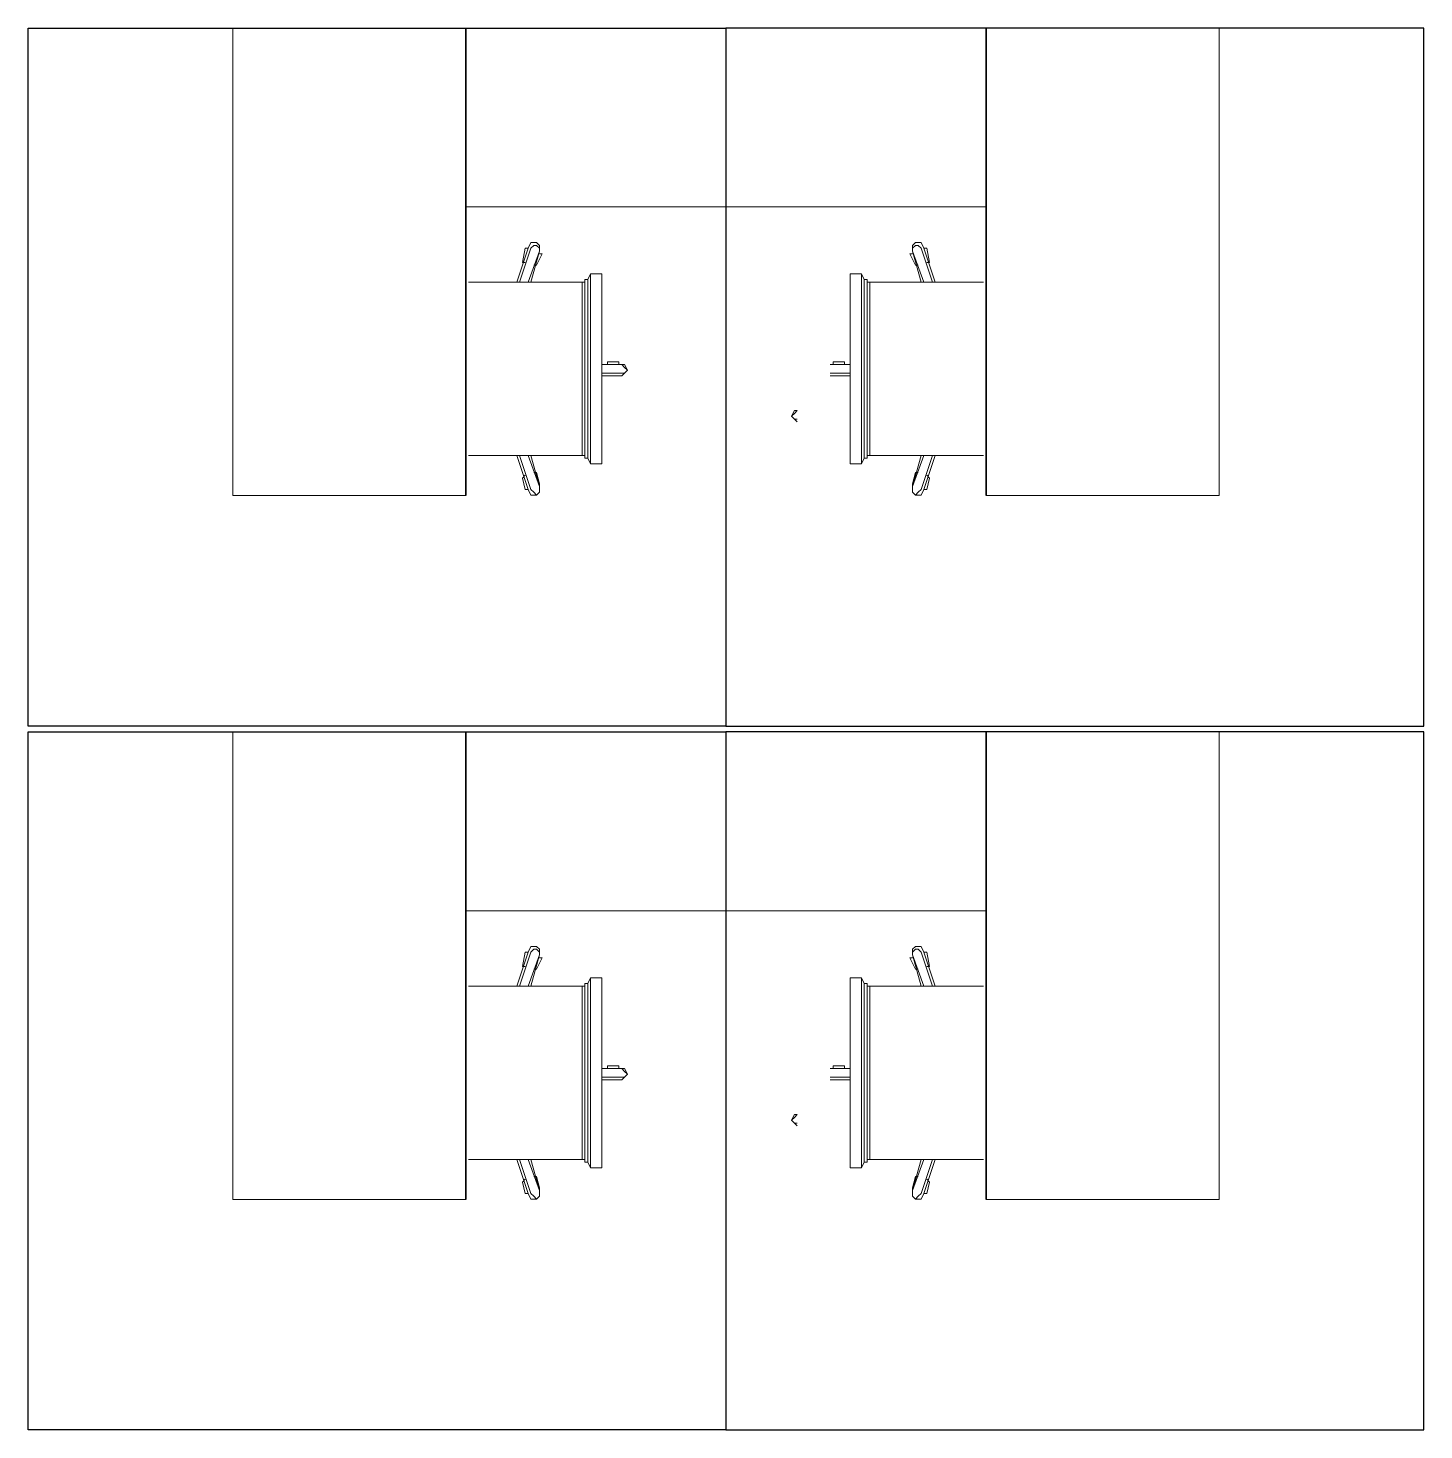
# Model space of a CAD drawing. Header units: millimetres. Extents: x 2148 to 2681, y 758 to 986.
# Drawn here: x 2603.759 to 2605.559, y 932.852 to 934.66 of the extents above; entities that cross this region are included whole.
import ezdxf

# ---------------------------------------------------------------- set-up
doc = ezdxf.new("R2010")
doc.units = ezdxf.units.MM
doc.layers.add('at_Entity', color=7, linetype='Continuous')
doc.layers.add('D', color=1, linetype='Continuous')

msp = doc.modelspace()

# ---------------------------------------------------------------- linework, layer by layer
at = {"layer": 'at_Entity', "color": 0, "lineweight": 15}
for p, q in [((2604.0234738, 934.6601287, 0), (2604.6592504, 934.6601287, 0)), ((2604.0234738, 934.0574101, 0), (2604.0234738, 934.6601287, 0)), ((2604.0234738, 934.6601287, 0), (2604.6592504, 934.6601287, 0)), ((2604.0234738, 934.0574101, 0), (2604.0234738, 934.6601287, 0)), ((2605.295027, 934.6601287, 0), (2604.6592504, 934.6601287, 0)), ((2605.295027, 934.6601287, 0), (2604.6592504, 934.6601287, 0)), ((2605.295027, 934.0574101, 0), (2605.295027, 934.6601287, 0)), ((2605.295027, 934.0574101, 0), (2605.295027, 934.6601287, 0)), ((2604.3235928, 934.4295492, 0), (2604.6592504, 934.4295492, 0)), ((2604.3235928, 934.4295492, 0), (2604.6592504, 934.4295492, 0)), ((2604.994908, 934.4295492, 0), (2604.6592504, 934.4295492, 0)), ((2604.994908, 934.4295492, 0), (2604.6592504, 934.4295492, 0)), ((2604.4041131, 934.3762588, 0), (2604.407773, 934.3835791, 0)), ((2604.4041131, 934.3762588, 0), (2604.407773, 934.3835791, 0)), ((2604.407773, 934.3835791, 0), (2604.4150926, 934.3835791, 0)), ((2604.407773, 934.3835791, 0), (2604.4150926, 934.3835791, 0)), ((2604.4150926, 934.3835791, 0), (2604.4187531, 934.3799192, 0)), ((2604.4150926, 934.3835791, 0), (2604.4187531, 934.3799192, 0)), ((2604.9034082, 934.3835791, 0), (2604.8997477, 934.3799192, 0)), ((2604.9034082, 934.3835791, 0), (2604.8997477, 934.3799192, 0)), ((2604.9107279, 934.3835791, 0), (2604.9034082, 934.3835791, 0)), ((2604.9107279, 934.3835791, 0), (2604.9034082, 934.3835791, 0)), ((2604.9143877, 934.3762588, 0), (2604.9107279, 934.3835791, 0)), ((2604.9143877, 934.3762588, 0), (2604.9107279, 934.3835791, 0)), ((2604.3894731, 934.3323394, 0), (2604.4041131, 934.3762588, 0)), ((2604.3894731, 934.3323394, 0), (2604.4041131, 934.3762588, 0)), ((2604.407773, 934.3762588, 0), (2604.393133, 934.3323394, 0)), ((2604.407773, 934.3762588, 0), (2604.393133, 934.3323394, 0)), ((2604.3967928, 934.3579589, 0), (2604.4004526, 934.3762588, 0)), ((2604.3967928, 934.3579589, 0), (2604.4004526, 934.3762588, 0)), ((2604.4004526, 934.3762588, 0), (2604.4041131, 934.3762588, 0)), ((2604.4004526, 934.3762588, 0), (2604.4041131, 934.3762588, 0)), ((2604.4041131, 934.3323394, 0), (2604.4187531, 934.3725989, 0)), ((2604.4041131, 934.3323394, 0), (2604.4187531, 934.3725989, 0)), ((2604.4114328, 934.3799192, 0), (2604.407773, 934.3762588, 0)), ((2604.4114328, 934.3799192, 0), (2604.407773, 934.3762588, 0)), ((2604.4187531, 934.3725989, 0), (2604.407773, 934.3323394, 0)), ((2604.4187531, 934.3725989, 0), (2604.407773, 934.3323394, 0)), ((2604.4150926, 934.3799192, 0), (2604.4114328, 934.3799192, 0)), ((2604.4150926, 934.3799192, 0), (2604.4114328, 934.3799192, 0)), ((2604.4187531, 934.3762588, 0), (2604.4150926, 934.3799192, 0)), ((2604.4187531, 934.3762588, 0), (2604.4150926, 934.3799192, 0)), ((2604.4224129, 934.3689391, 0), (2604.4150926, 934.3542991, 0)), ((2604.4224129, 934.3689391, 0), (2604.4150926, 934.3542991, 0)), ((2604.4187531, 934.3799192, 0), (2604.4187531, 934.3725989, 0)), ((2604.4187531, 934.3799192, 0), (2604.4187531, 934.3725989, 0)), ((2604.4187531, 934.3725989, 0), (2604.4187531, 934.3762588, 0)), ((2604.4187531, 934.3725989, 0), (2604.4187531, 934.3762588, 0)), ((2604.4187531, 934.3689391, 0), (2604.4224129, 934.3689391, 0)), ((2604.4187531, 934.3689391, 0), (2604.4224129, 934.3689391, 0)), ((2604.8997477, 934.3689391, 0), (2604.8960879, 934.3689391, 0)), ((2604.8960879, 934.3689391, 0), (2604.9034082, 934.3542991, 0)), ((2604.8997477, 934.3689391, 0), (2604.8960879, 934.3689391, 0)), ((2604.8960879, 934.3689391, 0), (2604.9034082, 934.3542991, 0)), ((2604.8997477, 934.3799192, 0), (2604.8997477, 934.3725989, 0)), ((2604.8997477, 934.3762588, 0), (2604.9034082, 934.3799192, 0)), ((2604.8997477, 934.3799192, 0), (2604.8997477, 934.3725989, 0)), ((2604.8997477, 934.3762588, 0), (2604.9034082, 934.3799192, 0)), ((2604.8997477, 934.3725989, 0), (2604.8997477, 934.3762588, 0)), ((2604.8997477, 934.3725989, 0), (2604.8997477, 934.3762588, 0)), ((2604.9143877, 934.3323394, 0), (2604.8997477, 934.3725989, 0)), ((2604.8997477, 934.3725989, 0), (2604.9107279, 934.3323394, 0)), ((2604.9143877, 934.3323394, 0), (2604.8997477, 934.3725989, 0)), ((2604.8997477, 934.3725989, 0), (2604.9107279, 934.3323394, 0)), ((2604.9034082, 934.3799192, 0), (2604.907068, 934.3799192, 0)), ((2604.9034082, 934.3799192, 0), (2604.907068, 934.3799192, 0)), ((2604.907068, 934.3799192, 0), (2604.9107279, 934.3762588, 0)), ((2604.907068, 934.3799192, 0), (2604.9107279, 934.3762588, 0)), ((2604.9107279, 934.3762588, 0), (2604.9253679, 934.3323394, 0)), ((2604.9107279, 934.3762588, 0), (2604.9253679, 934.3323394, 0)), ((2604.9290277, 934.3323394, 0), (2604.9143877, 934.3762588, 0)), ((2604.9180482, 934.3762588, 0), (2604.9143877, 934.3762588, 0)), ((2604.9290277, 934.3323394, 0), (2604.9143877, 934.3762588, 0)), ((2604.9180482, 934.3762588, 0), (2604.9143877, 934.3762588, 0)), ((2604.921708, 934.3579589, 0), (2604.9180482, 934.3762588, 0)), ((2604.921708, 934.3579589, 0), (2604.9180482, 934.3762588, 0)), ((2604.4004526, 934.3579589, 0), (2604.3967928, 934.3579589, 0)), ((2604.4004526, 934.3579589, 0), (2604.3967928, 934.3579589, 0)), ((2604.4150926, 934.3542991, 0), (2604.4114328, 934.3542991, 0)), ((2604.4150926, 934.3542991, 0), (2604.4114328, 934.3542991, 0)), ((2604.9034082, 934.3542991, 0), (2604.907068, 934.3542991, 0)), ((2604.9034082, 934.3542991, 0), (2604.907068, 934.3542991, 0)), ((2604.9180482, 934.3579589, 0), (2604.921708, 934.3579589, 0)), ((2604.9180482, 934.3579589, 0), (2604.921708, 934.3579589, 0)), ((2604.3272533, 934.3323394, 0), (2604.4736526, 934.3323394, 0)), ((2604.3272533, 934.3323394, 0), (2604.4736526, 934.3323394, 0)), ((2604.4736526, 934.1090796, 0), (2604.4736526, 934.3323394, 0)), ((2604.4736526, 934.3323394, 0), (2604.4773131, 934.3323394, 0)), ((2604.4736526, 934.1090796, 0), (2604.4736526, 934.3323394, 0)), ((2604.4736526, 934.3323394, 0), (2604.4773131, 934.3323394, 0)), ((2604.4773131, 934.1054198, 0), (2604.4773131, 934.3359993, 0)), ((2604.4773131, 934.3359993, 0), (2604.4809729, 934.3359993, 0)), ((2604.4773131, 934.1054198, 0), (2604.4773131, 934.3359993, 0)), ((2604.4773131, 934.3359993, 0), (2604.4809729, 934.3359993, 0)), ((2604.4773131, 934.3323394, 0), (2604.4773131, 934.3286789, 0)), ((2604.4773131, 934.3323394, 0), (2604.4773131, 934.3286789, 0)), ((2604.4809729, 934.3359993, 0), (2604.4846328, 934.3433189, 0)), ((2604.4809729, 934.3359993, 0), (2604.4846328, 934.3433189, 0)), ((2604.4809729, 934.1054198, 0), (2604.4809729, 934.3359993, 0)), ((2604.4809729, 934.1054198, 0), (2604.4809729, 934.3359993, 0)), ((2604.4846328, 934.3433189, 0), (2604.4882926, 934.3433189, 0)), ((2604.4846328, 934.0980994, 0), (2604.4846328, 934.3433189, 0)), ((2604.4846328, 934.3433189, 0), (2604.4882926, 934.3433189, 0)), ((2604.4846328, 934.0980994, 0), (2604.4846328, 934.3433189, 0)), ((2604.4882926, 934.3433189, 0), (2604.4919525, 934.3433189, 0)), ((2604.4882926, 934.3433189, 0), (2604.4919525, 934.3433189, 0)), ((2604.4919525, 934.3433189, 0), (2604.4992728, 934.3433189, 0)), ((2604.4919525, 934.3433189, 0), (2604.4992728, 934.3433189, 0)), ((2604.4992728, 934.3433189, 0), (2604.4992728, 934.3359993, 0)), ((2604.4992728, 934.3433189, 0), (2604.4992728, 934.3359993, 0)), ((2604.4992728, 934.3359993, 0), (2604.4992728, 934.1054198, 0)), ((2604.4992728, 934.3359993, 0), (2604.4992728, 934.1054198, 0)), ((2604.8265483, 934.3433189, 0), (2604.819228, 934.3433189, 0)), ((2604.819228, 934.3433189, 0), (2604.819228, 934.3359993, 0)), ((2604.8265483, 934.3433189, 0), (2604.819228, 934.3433189, 0)), ((2604.819228, 934.3433189, 0), (2604.819228, 934.3359993, 0)), ((2604.819228, 934.3359993, 0), (2604.819228, 934.1054198, 0)), ((2604.819228, 934.3359993, 0), (2604.819228, 934.1054198, 0)), ((2604.8302082, 934.3433189, 0), (2604.8265483, 934.3433189, 0)), ((2604.8302082, 934.3433189, 0), (2604.8265483, 934.3433189, 0)), ((2604.833868, 934.3433189, 0), (2604.8302082, 934.3433189, 0)), ((2604.833868, 934.3433189, 0), (2604.8302082, 934.3433189, 0)), ((2604.8375279, 934.3359993, 0), (2604.833868, 934.3433189, 0)), ((2604.833868, 934.0980994, 0), (2604.833868, 934.3433189, 0)), ((2604.8375279, 934.3359993, 0), (2604.833868, 934.3433189, 0)), ((2604.833868, 934.0980994, 0), (2604.833868, 934.3433189, 0)), ((2604.8375279, 934.1054198, 0), (2604.8375279, 934.3359993, 0)), ((2604.8411877, 934.3359993, 0), (2604.8375279, 934.3359993, 0)), ((2604.8375279, 934.1054198, 0), (2604.8375279, 934.3359993, 0)), ((2604.8411877, 934.3359993, 0), (2604.8375279, 934.3359993, 0)), ((2604.8411877, 934.1054198, 0), (2604.8411877, 934.3359993, 0)), ((2604.8411877, 934.1054198, 0), (2604.8411877, 934.3359993, 0)), ((2604.8448482, 934.3323394, 0), (2604.8411877, 934.3323394, 0)), ((2604.8411877, 934.3323394, 0), (2604.8411877, 934.3286789, 0)), ((2604.8448482, 934.3323394, 0), (2604.8411877, 934.3323394, 0)), ((2604.8411877, 934.3323394, 0), (2604.8411877, 934.3286789, 0)), ((2604.8448482, 934.1090796, 0), (2604.8448482, 934.3323394, 0)), ((2604.9912475, 934.3323394, 0), (2604.8448482, 934.3323394, 0)), ((2604.8448482, 934.1090796, 0), (2604.8448482, 934.3323394, 0)), ((2604.9912475, 934.3323394, 0), (2604.8448482, 934.3323394, 0)), ((2604.4992728, 934.2261996, 0), (2604.5248929, 934.2261996, 0)), ((2604.5248929, 934.2261996, 0), (2604.4992728, 934.2261996, 0)), ((2604.4992728, 934.2261996, 0), (2604.5248929, 934.2261996, 0)), ((2604.5248929, 934.2261996, 0), (2604.4992728, 934.2261996, 0)), ((2604.5065925, 934.2261996, 0), (2604.5065925, 934.2298594, 0)), ((2604.5065925, 934.2298594, 0), (2604.5212325, 934.2298594, 0)), ((2604.5065925, 934.2261996, 0), (2604.5065925, 934.2298594, 0)), ((2604.5065925, 934.2298594, 0), (2604.5212325, 934.2298594, 0)), ((2604.5212325, 934.2298594, 0), (2604.5212325, 934.2261996, 0)), ((2604.5212325, 934.2298594, 0), (2604.5212325, 934.2261996, 0)), ((2604.5285528, 934.2225391, 0), (2604.5248929, 934.2261996, 0)), ((2604.5248929, 934.2261996, 0), (2604.5285528, 934.2261996, 0)), ((2604.5285528, 934.2225391, 0), (2604.5248929, 934.2261996, 0)), ((2604.5248929, 934.2261996, 0), (2604.5285528, 934.2261996, 0)), ((2604.5285528, 934.2261996, 0), (2604.5322126, 934.2188793, 0)), ((2604.5285528, 934.2261996, 0), (2604.5322126, 934.2188793, 0)), ((2604.5322126, 934.2188793, 0), (2604.5285528, 934.2225391, 0)), ((2604.5322126, 934.2188793, 0), (2604.5285528, 934.2225391, 0)), ((2604.5285528, 934.2152194, 0), (2604.5322126, 934.2188793, 0)), ((2604.5322126, 934.2188793, 0), (2604.5285528, 934.2152194, 0)), ((2604.5285528, 934.2152194, 0), (2604.5322126, 934.2188793, 0)), ((2604.5322126, 934.2188793, 0), (2604.5285528, 934.2152194, 0)), ((2604.819228, 934.2261996, 0), (2604.7936079, 934.2261996, 0)), ((2604.7936079, 934.2261996, 0), (2604.819228, 934.2261996, 0)), ((2604.819228, 934.2261996, 0), (2604.7936079, 934.2261996, 0)), ((2604.7936079, 934.2261996, 0), (2604.819228, 934.2261996, 0)), ((2604.8119084, 934.2298594, 0), (2604.7972684, 934.2298594, 0)), ((2604.7972684, 934.2298594, 0), (2604.7972684, 934.2261996, 0)), ((2604.8119084, 934.2298594, 0), (2604.7972684, 934.2298594, 0)), ((2604.7972684, 934.2298594, 0), (2604.7972684, 934.2261996, 0)), ((2604.8119084, 934.2261996, 0), (2604.8119084, 934.2298594, 0)), ((2604.8119084, 934.2261996, 0), (2604.8119084, 934.2298594, 0)), ((2604.5248929, 934.2152194, 0), (2604.4992728, 934.2152194, 0)), ((2604.5248929, 934.2152194, 0), (2604.4992728, 934.2152194, 0)), ((2604.5248929, 934.2115596, 0), (2604.4992728, 934.2115596, 0)), ((2604.5248929, 934.2115596, 0), (2604.4992728, 934.2115596, 0)), ((2604.5212325, 934.2115596, 0), (2604.5065925, 934.2115596, 0)), ((2604.5212325, 934.2115596, 0), (2604.5065925, 934.2115596, 0)), ((2604.5248929, 934.2152194, 0), (2604.5285528, 934.2152194, 0)), ((2604.5285528, 934.2152194, 0), (2604.5248929, 934.2115596, 0)), ((2604.5248929, 934.2152194, 0), (2604.5285528, 934.2152194, 0)), ((2604.5285528, 934.2152194, 0), (2604.5248929, 934.2115596, 0)), ((2604.7936079, 934.2152194, 0), (2604.819228, 934.2152194, 0)), ((2604.7936079, 934.2152194, 0), (2604.819228, 934.2152194, 0)), ((2604.7936079, 934.2115596, 0), (2604.819228, 934.2115596, 0)), ((2604.7936079, 934.2115596, 0), (2604.819228, 934.2115596, 0)), ((2604.7972684, 934.2115596, 0), (2604.8119084, 934.2115596, 0)), ((2604.7972684, 934.2115596, 0), (2604.8119084, 934.2115596, 0)), ((2604.7475348, 934.1668807, 0), (2604.743875, 934.1595604, 0)), ((2604.7475348, 934.1668807, 0), (2604.743875, 934.1595604, 0)), ((2604.7475348, 934.1632202, 0), (2604.7511947, 934.1668807, 0)), ((2604.7511947, 934.1668807, 0), (2604.7475348, 934.1668807, 0)), ((2604.7475348, 934.1632202, 0), (2604.7511947, 934.1668807, 0)), ((2604.7511947, 934.1668807, 0), (2604.7475348, 934.1668807, 0)), ((2604.743875, 934.1595604, 0), (2604.7475348, 934.1632202, 0)), ((2604.743875, 934.1595604, 0), (2604.7475348, 934.1632202, 0)), ((2604.7475348, 934.1559005, 0), (2604.743875, 934.1595604, 0)), ((2604.743875, 934.1595604, 0), (2604.7475348, 934.1559005, 0)), ((2604.7475348, 934.1559005, 0), (2604.743875, 934.1595604, 0)), ((2604.743875, 934.1595604, 0), (2604.7475348, 934.1559005, 0)), ((2604.7511947, 934.1559005, 0), (2604.7475348, 934.1559005, 0)), ((2604.7475348, 934.1559005, 0), (2604.7511947, 934.1522407, 0)), ((2604.7511947, 934.1559005, 0), (2604.7475348, 934.1559005, 0)), ((2604.7475348, 934.1559005, 0), (2604.7511947, 934.1522407, 0)), ((2604.4773131, 934.1127394, 0), (2604.4773131, 934.1090796, 0)), ((2604.4773131, 934.1127394, 0), (2604.4773131, 934.1090796, 0)), ((2604.8411877, 934.1127394, 0), (2604.8411877, 934.1090796, 0)), ((2604.8411877, 934.1127394, 0), (2604.8411877, 934.1090796, 0)), ((2604.4736526, 934.1090796, 0), (2604.3272533, 934.1090796, 0)), ((2604.4736526, 934.1090796, 0), (2604.3272533, 934.1090796, 0)), ((2604.4041131, 934.0651596, 0), (2604.3894731, 934.1090796, 0)), ((2604.4041131, 934.0651596, 0), (2604.3894731, 934.1090796, 0)), ((2604.407773, 934.0651596, 0), (2604.393133, 934.1090796, 0)), ((2604.407773, 934.0651596, 0), (2604.393133, 934.1090796, 0)), ((2604.4041131, 934.1090796, 0), (2604.4187531, 934.0688195, 0)), ((2604.4041131, 934.1090796, 0), (2604.4187531, 934.0688195, 0)), ((2604.4187531, 934.0688195, 0), (2604.407773, 934.1090796, 0)), ((2604.4187531, 934.0688195, 0), (2604.407773, 934.1090796, 0)), ((2604.4773131, 934.1090796, 0), (2604.4736526, 934.1090796, 0)), ((2604.4773131, 934.1090796, 0), (2604.4736526, 934.1090796, 0)), ((2604.4809729, 934.1054198, 0), (2604.4773131, 934.1054198, 0)), ((2604.4809729, 934.1054198, 0), (2604.4773131, 934.1054198, 0)), ((2604.4846328, 934.0980994, 0), (2604.4809729, 934.1054198, 0)), ((2604.4846328, 934.0980994, 0), (2604.4809729, 934.1054198, 0)), ((2604.4882926, 934.0980994, 0), (2604.4846328, 934.0980994, 0)), ((2604.4882926, 934.0980994, 0), (2604.4846328, 934.0980994, 0)), ((2604.4882926, 934.0980994, 0), (2604.4919525, 934.0980994, 0)), ((2604.4882926, 934.0980994, 0), (2604.4919525, 934.0980994, 0)), ((2604.4992728, 934.0980994, 0), (2604.4919525, 934.0980994, 0)), ((2604.4992728, 934.0980994, 0), (2604.4919525, 934.0980994, 0)), ((2604.4992728, 934.1054198, 0), (2604.4992728, 934.0980994, 0)), ((2604.4992728, 934.1054198, 0), (2604.4992728, 934.0980994, 0)), ((2604.819228, 934.1054198, 0), (2604.819228, 934.0980994, 0)), ((2604.819228, 934.1054198, 0), (2604.819228, 934.0980994, 0)), ((2604.819228, 934.0980994, 0), (2604.8265483, 934.0980994, 0)), ((2604.819228, 934.0980994, 0), (2604.8265483, 934.0980994, 0)), ((2604.8302082, 934.0980994, 0), (2604.8265483, 934.0980994, 0)), ((2604.8302082, 934.0980994, 0), (2604.8265483, 934.0980994, 0)), ((2604.8302082, 934.0980994, 0), (2604.833868, 934.0980994, 0)), ((2604.8302082, 934.0980994, 0), (2604.833868, 934.0980994, 0)), ((2604.833868, 934.0980994, 0), (2604.8375279, 934.1054198, 0)), ((2604.833868, 934.0980994, 0), (2604.8375279, 934.1054198, 0)), ((2604.8375279, 934.1054198, 0), (2604.8411877, 934.1054198, 0)), ((2604.8375279, 934.1054198, 0), (2604.8411877, 934.1054198, 0)), ((2604.8411877, 934.1090796, 0), (2604.8448482, 934.1090796, 0)), ((2604.8411877, 934.1090796, 0), (2604.8448482, 934.1090796, 0)), ((2604.8448482, 934.1090796, 0), (2604.9912475, 934.1090796, 0)), ((2604.8448482, 934.1090796, 0), (2604.9912475, 934.1090796, 0)), ((2604.9143877, 934.1090796, 0), (2604.8997477, 934.0688195, 0)), ((2604.8997477, 934.0688195, 0), (2604.9107279, 934.1090796, 0)), ((2604.9143877, 934.1090796, 0), (2604.8997477, 934.0688195, 0)), ((2604.8997477, 934.0688195, 0), (2604.9107279, 934.1090796, 0)), ((2604.9107279, 934.0651596, 0), (2604.9253679, 934.1090796, 0)), ((2604.9107279, 934.0651596, 0), (2604.9253679, 934.1090796, 0)), ((2604.9143877, 934.0651596, 0), (2604.9290277, 934.1090796, 0)), ((2604.9143877, 934.0651596, 0), (2604.9290277, 934.1090796, 0)), ((2604.3967928, 934.0797996, 0), (2604.4004526, 934.0834595, 0)), ((2604.3967928, 934.0797996, 0), (2604.4004526, 934.0834595, 0)), ((2604.4004526, 934.0651596, 0), (2604.3967928, 934.0797996, 0)), ((2604.4004526, 934.0651596, 0), (2604.3967928, 934.0797996, 0)), ((2604.4114328, 934.0871193, 0), (2604.4150926, 934.0871193, 0)), ((2604.4114328, 934.0871193, 0), (2604.4150926, 934.0871193, 0)), ((2604.4150926, 934.0871193, 0), (2604.4187531, 934.0724793, 0)), ((2604.4150926, 934.0871193, 0), (2604.4187531, 934.0724793, 0)), ((2604.9034082, 934.0871193, 0), (2604.8997477, 934.0724793, 0)), ((2604.9034082, 934.0871193, 0), (2604.8997477, 934.0724793, 0)), ((2604.907068, 934.0871193, 0), (2604.9034082, 934.0871193, 0)), ((2604.907068, 934.0871193, 0), (2604.9034082, 934.0871193, 0)), ((2604.921708, 934.0797996, 0), (2604.9180482, 934.0834595, 0)), ((2604.921708, 934.0797996, 0), (2604.9180482, 934.0834595, 0)), ((2604.9180482, 934.0651596, 0), (2604.921708, 934.0797996, 0)), ((2604.9180482, 934.0651596, 0), (2604.921708, 934.0797996, 0)), ((2604.0234738, 934.0574101, 0), (2604.3235928, 934.0574101, 0)), ((2604.0234738, 934.0574101, 0), (2604.3235928, 934.0574101, 0)), ((2604.4041131, 934.0651596, 0), (2604.4004526, 934.0651596, 0)), ((2604.4041131, 934.0651596, 0), (2604.4004526, 934.0651596, 0)), ((2604.407773, 934.0578399, 0), (2604.4041131, 934.0651596, 0)), ((2604.407773, 934.0578399, 0), (2604.4041131, 934.0651596, 0)), ((2604.4114328, 934.0614998, 0), (2604.407773, 934.0651596, 0)), ((2604.4114328, 934.0614998, 0), (2604.407773, 934.0651596, 0)), ((2604.4150926, 934.0578399, 0), (2604.407773, 934.0578399, 0)), ((2604.4150926, 934.0578399, 0), (2604.407773, 934.0578399, 0)), ((2604.4150926, 934.0578399, 0), (2604.4114328, 934.0614998, 0)), ((2604.4150926, 934.0578399, 0), (2604.4114328, 934.0614998, 0)), ((2604.4187531, 934.0614998, 0), (2604.4150926, 934.0578399, 0)), ((2604.4187531, 934.0614998, 0), (2604.4150926, 934.0578399, 0)), ((2604.4187531, 934.0614998, 0), (2604.4150926, 934.0578399, 0)), ((2604.4187531, 934.0614998, 0), (2604.4150926, 934.0578399, 0)), ((2604.4187531, 934.0724793, 0), (2604.4187531, 934.0688195, 0)), ((2604.4187531, 934.0724793, 0), (2604.4187531, 934.0688195, 0)), ((2604.4187531, 934.0688195, 0), (2604.4187531, 934.0614998, 0)), ((2604.4187531, 934.0688195, 0), (2604.4187531, 934.0614998, 0)), ((2604.4187531, 934.0651596, 0), (2604.4187531, 934.0614998, 0)), ((2604.4187531, 934.0651596, 0), (2604.4187531, 934.0614998, 0)), ((2604.8997477, 934.0724793, 0), (2604.8997477, 934.0688195, 0)), ((2604.8997477, 934.0724793, 0), (2604.8997477, 934.0688195, 0)), ((2604.8997477, 934.0688195, 0), (2604.8997477, 934.0614998, 0)), ((2604.8997477, 934.0688195, 0), (2604.8997477, 934.0614998, 0)), ((2604.8997477, 934.0651596, 0), (2604.8997477, 934.0614998, 0)), ((2604.8997477, 934.0651596, 0), (2604.8997477, 934.0614998, 0)), ((2604.8997477, 934.0614998, 0), (2604.9034082, 934.0578399, 0)), ((2604.8997477, 934.0614998, 0), (2604.9034082, 934.0578399, 0)), ((2604.8997477, 934.0614998, 0), (2604.9034082, 934.0578399, 0)), ((2604.8997477, 934.0614998, 0), (2604.9034082, 934.0578399, 0)), ((2604.9034082, 934.0578399, 0), (2604.907068, 934.0614998, 0)), ((2604.9034082, 934.0578399, 0), (2604.907068, 934.0614998, 0)), ((2604.9034082, 934.0578399, 0), (2604.9107279, 934.0578399, 0)), ((2604.9034082, 934.0578399, 0), (2604.9107279, 934.0578399, 0)), ((2604.907068, 934.0614998, 0), (2604.9107279, 934.0651596, 0)), ((2604.907068, 934.0614998, 0), (2604.9107279, 934.0651596, 0)), ((2604.9107279, 934.0578399, 0), (2604.9143877, 934.0651596, 0)), ((2604.9107279, 934.0578399, 0), (2604.9143877, 934.0651596, 0)), ((2604.9143877, 934.0651596, 0), (2604.9180482, 934.0651596, 0)), ((2604.9143877, 934.0651596, 0), (2604.9180482, 934.0651596, 0)), ((2605.295027, 934.0574101, 0), (2604.994908, 934.0574101, 0)), ((2605.295027, 934.0574101, 0), (2604.994908, 934.0574101, 0)), ((2604.0234738, 933.7523971, 0), (2604.6592504, 933.7523971, 0)), ((2604.0234738, 933.1496784, 0), (2604.0234738, 933.7523971, 0)), ((2604.0234738, 933.7523971, 0), (2604.6592504, 933.7523971, 0)), ((2604.0234738, 933.1496784, 0), (2604.0234738, 933.7523971, 0)), ((2604.6592504, 933.5218176, 0), (2604.6592504, 933.7523971, 0)), ((2605.295027, 933.7523971, 0), (2604.6592504, 933.7523971, 0)), ((2604.6592504, 933.5218176, 0), (2604.6592504, 933.7523971, 0)), ((2604.6592504, 933.5218176, 0), (2604.6592504, 933.7523971, 0)), ((2605.295027, 933.7523971, 0), (2604.6592504, 933.7523971, 0)), ((2604.6592504, 933.5218176, 0), (2604.6592504, 933.7523971, 0)), ((2605.295027, 933.1496784, 0), (2605.295027, 933.7523971, 0)), ((2605.295027, 933.1496784, 0), (2605.295027, 933.7523971, 0)), ((2604.3235928, 933.5218176, 0), (2604.6592504, 933.5218176, 0)), ((2604.3235928, 933.5218176, 0), (2604.6592504, 933.5218176, 0)), ((2604.994908, 933.5218176, 0), (2604.6592504, 933.5218176, 0)), ((2604.994908, 933.5218176, 0), (2604.6592504, 933.5218176, 0)), ((2604.3894731, 933.4246077, 0), (2604.4041131, 933.4685271, 0)), ((2604.3894731, 933.4246077, 0), (2604.4041131, 933.4685271, 0)), ((2604.407773, 933.4685271, 0), (2604.393133, 933.4246077, 0)), ((2604.407773, 933.4685271, 0), (2604.393133, 933.4246077, 0)), ((2604.3967928, 933.4502273, 0), (2604.4004526, 933.4685271, 0)), ((2604.3967928, 933.4502273, 0), (2604.4004526, 933.4685271, 0)), ((2604.4004526, 933.4685271, 0), (2604.4041131, 933.4685271, 0)), ((2604.4004526, 933.4685271, 0), (2604.4041131, 933.4685271, 0)), ((2604.4041131, 933.4685271, 0), (2604.407773, 933.4758474, 0)), ((2604.4041131, 933.4685271, 0), (2604.407773, 933.4758474, 0)), ((2604.4041131, 933.4246077, 0), (2604.4187531, 933.4648673, 0)), ((2604.4041131, 933.4246077, 0), (2604.4187531, 933.4648673, 0)), ((2604.407773, 933.4758474, 0), (2604.4150926, 933.4758474, 0)), ((2604.407773, 933.4758474, 0), (2604.4150926, 933.4758474, 0)), ((2604.4114328, 933.4721876, 0), (2604.407773, 933.4685271, 0)), ((2604.4114328, 933.4721876, 0), (2604.407773, 933.4685271, 0)), ((2604.4187531, 933.4648673, 0), (2604.407773, 933.4246077, 0)), ((2604.4187531, 933.4648673, 0), (2604.407773, 933.4246077, 0)), ((2604.4150926, 933.4721876, 0), (2604.4114328, 933.4721876, 0)), ((2604.4150926, 933.4721876, 0), (2604.4114328, 933.4721876, 0)), ((2604.4150926, 933.4758474, 0), (2604.4187531, 933.4721876, 0)), ((2604.4150926, 933.4758474, 0), (2604.4187531, 933.4721876, 0)), ((2604.4187531, 933.4685271, 0), (2604.4150926, 933.4721876, 0)), ((2604.4187531, 933.4685271, 0), (2604.4150926, 933.4721876, 0)), ((2604.4224129, 933.4612074, 0), (2604.4150926, 933.4465674, 0)), ((2604.4224129, 933.4612074, 0), (2604.4150926, 933.4465674, 0)), ((2604.4187531, 933.4721876, 0), (2604.4187531, 933.4648673, 0)), ((2604.4187531, 933.4721876, 0), (2604.4187531, 933.4648673, 0)), ((2604.4187531, 933.4648673, 0), (2604.4187531, 933.4685271, 0)), ((2604.4187531, 933.4648673, 0), (2604.4187531, 933.4685271, 0)), ((2604.4187531, 933.4612074, 0), (2604.4224129, 933.4612074, 0)), ((2604.4187531, 933.4612074, 0), (2604.4224129, 933.4612074, 0)), ((2604.8997477, 933.4612074, 0), (2604.8960879, 933.4612074, 0)), ((2604.8960879, 933.4612074, 0), (2604.9034082, 933.4465674, 0)), ((2604.8997477, 933.4612074, 0), (2604.8960879, 933.4612074, 0)), ((2604.8960879, 933.4612074, 0), (2604.9034082, 933.4465674, 0)), ((2604.9034082, 933.4758474, 0), (2604.8997477, 933.4721876, 0)), ((2604.9034082, 933.4758474, 0), (2604.8997477, 933.4721876, 0)), ((2604.8997477, 933.4721876, 0), (2604.8997477, 933.4648673, 0)), ((2604.8997477, 933.4685271, 0), (2604.9034082, 933.4721876, 0)), ((2604.8997477, 933.4721876, 0), (2604.8997477, 933.4648673, 0)), ((2604.8997477, 933.4685271, 0), (2604.9034082, 933.4721876, 0)), ((2604.8997477, 933.4648673, 0), (2604.8997477, 933.4685271, 0)), ((2604.8997477, 933.4648673, 0), (2604.8997477, 933.4685271, 0)), ((2604.9143877, 933.4246077, 0), (2604.8997477, 933.4648673, 0)), ((2604.8997477, 933.4648673, 0), (2604.9107279, 933.4246077, 0)), ((2604.9143877, 933.4246077, 0), (2604.8997477, 933.4648673, 0)), ((2604.8997477, 933.4648673, 0), (2604.9107279, 933.4246077, 0)), ((2604.9107279, 933.4758474, 0), (2604.9034082, 933.4758474, 0)), ((2604.9107279, 933.4758474, 0), (2604.9034082, 933.4758474, 0)), ((2604.9034082, 933.4721876, 0), (2604.907068, 933.4721876, 0)), ((2604.9034082, 933.4721876, 0), (2604.907068, 933.4721876, 0)), ((2604.907068, 933.4721876, 0), (2604.9107279, 933.4685271, 0)), ((2604.907068, 933.4721876, 0), (2604.9107279, 933.4685271, 0)), ((2604.9143877, 933.4685271, 0), (2604.9107279, 933.4758474, 0)), ((2604.9143877, 933.4685271, 0), (2604.9107279, 933.4758474, 0)), ((2604.9107279, 933.4685271, 0), (2604.9253679, 933.4246077, 0)), ((2604.9107279, 933.4685271, 0), (2604.9253679, 933.4246077, 0)), ((2604.9290277, 933.4246077, 0), (2604.9143877, 933.4685271, 0)), ((2604.9180482, 933.4685271, 0), (2604.9143877, 933.4685271, 0)), ((2604.9290277, 933.4246077, 0), (2604.9143877, 933.4685271, 0)), ((2604.9180482, 933.4685271, 0), (2604.9143877, 933.4685271, 0)), ((2604.921708, 933.4502273, 0), (2604.9180482, 933.4685271, 0)), ((2604.921708, 933.4502273, 0), (2604.9180482, 933.4685271, 0)), ((2604.4004526, 933.4502273, 0), (2604.3967928, 933.4502273, 0)), ((2604.4004526, 933.4502273, 0), (2604.3967928, 933.4502273, 0)), ((2604.4150926, 933.4465674, 0), (2604.4114328, 933.4465674, 0)), ((2604.4150926, 933.4465674, 0), (2604.4114328, 933.4465674, 0)), ((2604.9034082, 933.4465674, 0), (2604.907068, 933.4465674, 0)), ((2604.9034082, 933.4465674, 0), (2604.907068, 933.4465674, 0)), ((2604.9180482, 933.4502273, 0), (2604.921708, 933.4502273, 0)), ((2604.9180482, 933.4502273, 0), (2604.921708, 933.4502273, 0)), ((2604.3272533, 933.4246077, 0), (2604.4736526, 933.4246077, 0)), ((2604.3272533, 933.4246077, 0), (2604.4736526, 933.4246077, 0)), ((2604.4736526, 933.2013479, 0), (2604.4736526, 933.4246077, 0)), ((2604.4736526, 933.4246077, 0), (2604.4773131, 933.4246077, 0)), ((2604.4736526, 933.2013479, 0), (2604.4736526, 933.4246077, 0)), ((2604.4736526, 933.4246077, 0), (2604.4773131, 933.4246077, 0)), ((2604.4773131, 933.1976881, 0), (2604.4773131, 933.4282676, 0)), ((2604.4773131, 933.4282676, 0), (2604.4809729, 933.4282676, 0)), ((2604.4773131, 933.1976881, 0), (2604.4773131, 933.4282676, 0)), ((2604.4773131, 933.4282676, 0), (2604.4809729, 933.4282676, 0)), ((2604.4773131, 933.4246077, 0), (2604.4773131, 933.4209473, 0)), ((2604.4773131, 933.4246077, 0), (2604.4773131, 933.4209473, 0)), ((2604.4809729, 933.4282676, 0), (2604.4846328, 933.4355873, 0)), ((2604.4809729, 933.4282676, 0), (2604.4846328, 933.4355873, 0)), ((2604.4809729, 933.1976881, 0), (2604.4809729, 933.4282676, 0)), ((2604.4809729, 933.1976881, 0), (2604.4809729, 933.4282676, 0)), ((2604.4846328, 933.4355873, 0), (2604.4882926, 933.4355873, 0)), ((2604.4846328, 933.1903678, 0), (2604.4846328, 933.4355873, 0)), ((2604.4846328, 933.4355873, 0), (2604.4882926, 933.4355873, 0)), ((2604.4846328, 933.1903678, 0), (2604.4846328, 933.4355873, 0)), ((2604.4882926, 933.4355873, 0), (2604.4919525, 933.4355873, 0)), ((2604.4882926, 933.4355873, 0), (2604.4919525, 933.4355873, 0)), ((2604.4919525, 933.4355873, 0), (2604.4992728, 933.4355873, 0)), ((2604.4919525, 933.4355873, 0), (2604.4992728, 933.4355873, 0)), ((2604.4992728, 933.4355873, 0), (2604.4992728, 933.4282676, 0)), ((2604.4992728, 933.4355873, 0), (2604.4992728, 933.4282676, 0)), ((2604.4992728, 933.4282676, 0), (2604.4992728, 933.1976881, 0)), ((2604.4992728, 933.4282676, 0), (2604.4992728, 933.1976881, 0)), ((2604.8265483, 933.4355873, 0), (2604.819228, 933.4355873, 0)), ((2604.819228, 933.4355873, 0), (2604.819228, 933.4282676, 0)), ((2604.8265483, 933.4355873, 0), (2604.819228, 933.4355873, 0)), ((2604.819228, 933.4355873, 0), (2604.819228, 933.4282676, 0)), ((2604.819228, 933.4282676, 0), (2604.819228, 933.1976881, 0)), ((2604.819228, 933.4282676, 0), (2604.819228, 933.1976881, 0)), ((2604.8302082, 933.4355873, 0), (2604.8265483, 933.4355873, 0)), ((2604.8302082, 933.4355873, 0), (2604.8265483, 933.4355873, 0)), ((2604.833868, 933.4355873, 0), (2604.8302082, 933.4355873, 0)), ((2604.833868, 933.4355873, 0), (2604.8302082, 933.4355873, 0)), ((2604.8375279, 933.4282676, 0), (2604.833868, 933.4355873, 0)), ((2604.833868, 933.1903678, 0), (2604.833868, 933.4355873, 0)), ((2604.8375279, 933.4282676, 0), (2604.833868, 933.4355873, 0)), ((2604.833868, 933.1903678, 0), (2604.833868, 933.4355873, 0)), ((2604.8375279, 933.1976881, 0), (2604.8375279, 933.4282676, 0)), ((2604.8411877, 933.4282676, 0), (2604.8375279, 933.4282676, 0)), ((2604.8375279, 933.1976881, 0), (2604.8375279, 933.4282676, 0)), ((2604.8411877, 933.4282676, 0), (2604.8375279, 933.4282676, 0)), ((2604.8411877, 933.1976881, 0), (2604.8411877, 933.4282676, 0)), ((2604.8411877, 933.1976881, 0), (2604.8411877, 933.4282676, 0)), ((2604.8448482, 933.4246077, 0), (2604.8411877, 933.4246077, 0)), ((2604.8411877, 933.4246077, 0), (2604.8411877, 933.4209473, 0)), ((2604.8448482, 933.4246077, 0), (2604.8411877, 933.4246077, 0)), ((2604.8411877, 933.4246077, 0), (2604.8411877, 933.4209473, 0)), ((2604.8448482, 933.2013479, 0), (2604.8448482, 933.4246077, 0)), ((2604.9912475, 933.4246077, 0), (2604.8448482, 933.4246077, 0)), ((2604.8448482, 933.2013479, 0), (2604.8448482, 933.4246077, 0)), ((2604.9912475, 933.4246077, 0), (2604.8448482, 933.4246077, 0)), ((2604.4992728, 933.3184679, 0), (2604.5248929, 933.3184679, 0)), ((2604.5248929, 933.3184679, 0), (2604.4992728, 933.3184679, 0)), ((2604.4992728, 933.3184679, 0), (2604.5248929, 933.3184679, 0)), ((2604.5248929, 933.3184679, 0), (2604.4992728, 933.3184679, 0)), ((2604.5065925, 933.3184679, 0), (2604.5065925, 933.3221277, 0)), ((2604.5065925, 933.3221277, 0), (2604.5212325, 933.3221277, 0)), ((2604.5065925, 933.3184679, 0), (2604.5065925, 933.3221277, 0)), ((2604.5065925, 933.3221277, 0), (2604.5212325, 933.3221277, 0)), ((2604.5212325, 933.3221277, 0), (2604.5212325, 933.3184679, 0)), ((2604.5212325, 933.3221277, 0), (2604.5212325, 933.3184679, 0)), ((2604.5285528, 933.3148074, 0), (2604.5248929, 933.3184679, 0)), ((2604.5248929, 933.3184679, 0), (2604.5285528, 933.3184679, 0)), ((2604.5285528, 933.3148074, 0), (2604.5248929, 933.3184679, 0)), ((2604.5248929, 933.3184679, 0), (2604.5285528, 933.3184679, 0)), ((2604.5285528, 933.3184679, 0), (2604.5322126, 933.3111476, 0)), ((2604.5285528, 933.3184679, 0), (2604.5322126, 933.3111476, 0)), ((2604.5322126, 933.3111476, 0), (2604.5285528, 933.3148074, 0)), ((2604.5322126, 933.3111476, 0), (2604.5285528, 933.3148074, 0)), ((2604.819228, 933.3184679, 0), (2604.7936079, 933.3184679, 0)), ((2604.7936079, 933.3184679, 0), (2604.819228, 933.3184679, 0)), ((2604.819228, 933.3184679, 0), (2604.7936079, 933.3184679, 0)), ((2604.7936079, 933.3184679, 0), (2604.819228, 933.3184679, 0)), ((2604.8119084, 933.3221277, 0), (2604.7972684, 933.3221277, 0)), ((2604.7972684, 933.3221277, 0), (2604.7972684, 933.3184679, 0)), ((2604.8119084, 933.3221277, 0), (2604.7972684, 933.3221277, 0)), ((2604.7972684, 933.3221277, 0), (2604.7972684, 933.3184679, 0)), ((2604.8119084, 933.3184679, 0), (2604.8119084, 933.3221277, 0)), ((2604.8119084, 933.3184679, 0), (2604.8119084, 933.3221277, 0)), ((2604.5248929, 933.3074877, 0), (2604.4992728, 933.3074877, 0)), ((2604.5248929, 933.3074877, 0), (2604.4992728, 933.3074877, 0)), ((2604.5248929, 933.3038279, 0), (2604.4992728, 933.3038279, 0)), ((2604.5248929, 933.3038279, 0), (2604.4992728, 933.3038279, 0)), ((2604.5212325, 933.3038279, 0), (2604.5065925, 933.3038279, 0)), ((2604.5212325, 933.3038279, 0), (2604.5065925, 933.3038279, 0)), ((2604.5248929, 933.3074877, 0), (2604.5285528, 933.3074877, 0)), ((2604.5285528, 933.3074877, 0), (2604.5248929, 933.3038279, 0)), ((2604.5248929, 933.3074877, 0), (2604.5285528, 933.3074877, 0)), ((2604.5285528, 933.3074877, 0), (2604.5248929, 933.3038279, 0)), ((2604.5285528, 933.3074877, 0), (2604.5322126, 933.3111476, 0)), ((2604.5322126, 933.3111476, 0), (2604.5285528, 933.3074877, 0)), ((2604.5285528, 933.3074877, 0), (2604.5322126, 933.3111476, 0)), ((2604.5322126, 933.3111476, 0), (2604.5285528, 933.3074877, 0)), ((2604.7936079, 933.3074877, 0), (2604.819228, 933.3074877, 0)), ((2604.7936079, 933.3074877, 0), (2604.819228, 933.3074877, 0)), ((2604.7936079, 933.3038279, 0), (2604.819228, 933.3038279, 0)), ((2604.7936079, 933.3038279, 0), (2604.819228, 933.3038279, 0)), ((2604.7972684, 933.3038279, 0), (2604.8119084, 933.3038279, 0)), ((2604.7972684, 933.3038279, 0), (2604.8119084, 933.3038279, 0)), ((2604.7475348, 933.259149, 0), (2604.743875, 933.2518287, 0)), ((2604.7475348, 933.259149, 0), (2604.743875, 933.2518287, 0)), ((2604.743875, 933.2518287, 0), (2604.7475348, 933.2554885, 0)), ((2604.743875, 933.2518287, 0), (2604.7475348, 933.2554885, 0)), ((2604.7475348, 933.2481688, 0), (2604.743875, 933.2518287, 0)), ((2604.743875, 933.2518287, 0), (2604.7475348, 933.2481688, 0)), ((2604.7475348, 933.2481688, 0), (2604.743875, 933.2518287, 0)), ((2604.743875, 933.2518287, 0), (2604.7475348, 933.2481688, 0)), ((2604.7475348, 933.2554885, 0), (2604.7511947, 933.259149, 0)), ((2604.7511947, 933.259149, 0), (2604.7475348, 933.259149, 0)), ((2604.7475348, 933.2554885, 0), (2604.7511947, 933.259149, 0)), ((2604.7511947, 933.259149, 0), (2604.7475348, 933.259149, 0)), ((2604.7511947, 933.2481688, 0), (2604.7475348, 933.2481688, 0)), ((2604.7475348, 933.2481688, 0), (2604.7511947, 933.244509, 0)), ((2604.7511947, 933.2481688, 0), (2604.7475348, 933.2481688, 0)), ((2604.7475348, 933.2481688, 0), (2604.7511947, 933.244509, 0)), ((2604.4736526, 933.2013479, 0), (2604.3272533, 933.2013479, 0)), ((2604.4736526, 933.2013479, 0), (2604.3272533, 933.2013479, 0)), ((2604.4041131, 933.1574279, 0), (2604.3894731, 933.2013479, 0)), ((2604.4041131, 933.1574279, 0), (2604.3894731, 933.2013479, 0)), ((2604.407773, 933.1574279, 0), (2604.393133, 933.2013479, 0)), ((2604.407773, 933.1574279, 0), (2604.393133, 933.2013479, 0)), ((2604.4041131, 933.2013479, 0), (2604.4187531, 933.1610878, 0)), ((2604.4041131, 933.2013479, 0), (2604.4187531, 933.1610878, 0)), ((2604.4187531, 933.1610878, 0), (2604.407773, 933.2013479, 0)), ((2604.4187531, 933.1610878, 0), (2604.407773, 933.2013479, 0)), ((2604.4773131, 933.2013479, 0), (2604.4736526, 933.2013479, 0)), ((2604.4773131, 933.2013479, 0), (2604.4736526, 933.2013479, 0)), ((2604.4773131, 933.2050078, 0), (2604.4773131, 933.2013479, 0)), ((2604.4773131, 933.2050078, 0), (2604.4773131, 933.2013479, 0)), ((2604.4809729, 933.1976881, 0), (2604.4773131, 933.1976881, 0)), ((2604.4809729, 933.1976881, 0), (2604.4773131, 933.1976881, 0)), ((2604.4846328, 933.1903678, 0), (2604.4809729, 933.1976881, 0)), ((2604.4846328, 933.1903678, 0), (2604.4809729, 933.1976881, 0)), ((2604.4882926, 933.1903678, 0), (2604.4846328, 933.1903678, 0)), ((2604.4882926, 933.1903678, 0), (2604.4846328, 933.1903678, 0)), ((2604.4882926, 933.1903678, 0), (2604.4919525, 933.1903678, 0)), ((2604.4882926, 933.1903678, 0), (2604.4919525, 933.1903678, 0)), ((2604.4992728, 933.1903678, 0), (2604.4919525, 933.1903678, 0)), ((2604.4992728, 933.1903678, 0), (2604.4919525, 933.1903678, 0)), ((2604.4992728, 933.1976881, 0), (2604.4992728, 933.1903678, 0)), ((2604.4992728, 933.1976881, 0), (2604.4992728, 933.1903678, 0)), ((2604.819228, 933.1976881, 0), (2604.819228, 933.1903678, 0)), ((2604.819228, 933.1976881, 0), (2604.819228, 933.1903678, 0)), ((2604.819228, 933.1903678, 0), (2604.8265483, 933.1903678, 0)), ((2604.819228, 933.1903678, 0), (2604.8265483, 933.1903678, 0)), ((2604.8302082, 933.1903678, 0), (2604.8265483, 933.1903678, 0)), ((2604.8302082, 933.1903678, 0), (2604.8265483, 933.1903678, 0)), ((2604.8302082, 933.1903678, 0), (2604.833868, 933.1903678, 0)), ((2604.8302082, 933.1903678, 0), (2604.833868, 933.1903678, 0)), ((2604.833868, 933.1903678, 0), (2604.8375279, 933.1976881, 0)), ((2604.833868, 933.1903678, 0), (2604.8375279, 933.1976881, 0)), ((2604.8375279, 933.1976881, 0), (2604.8411877, 933.1976881, 0)), ((2604.8375279, 933.1976881, 0), (2604.8411877, 933.1976881, 0)), ((2604.8411877, 933.2050078, 0), (2604.8411877, 933.2013479, 0)), ((2604.8411877, 933.2050078, 0), (2604.8411877, 933.2013479, 0)), ((2604.8411877, 933.2013479, 0), (2604.8448482, 933.2013479, 0)), ((2604.8411877, 933.2013479, 0), (2604.8448482, 933.2013479, 0)), ((2604.8448482, 933.2013479, 0), (2604.9912475, 933.2013479, 0)), ((2604.8448482, 933.2013479, 0), (2604.9912475, 933.2013479, 0)), ((2604.9143877, 933.2013479, 0), (2604.8997477, 933.1610878, 0)), ((2604.8997477, 933.1610878, 0), (2604.9107279, 933.2013479, 0)), ((2604.9143877, 933.2013479, 0), (2604.8997477, 933.1610878, 0)), ((2604.8997477, 933.1610878, 0), (2604.9107279, 933.2013479, 0)), ((2604.9107279, 933.1574279, 0), (2604.9253679, 933.2013479, 0)), ((2604.9107279, 933.1574279, 0), (2604.9253679, 933.2013479, 0)), ((2604.9143877, 933.1574279, 0), (2604.9290277, 933.2013479, 0)), ((2604.9143877, 933.1574279, 0), (2604.9290277, 933.2013479, 0)), ((2604.3967928, 933.1720679, 0), (2604.4004526, 933.1757278, 0)), ((2604.3967928, 933.1720679, 0), (2604.4004526, 933.1757278, 0)), ((2604.4004526, 933.1574279, 0), (2604.3967928, 933.1720679, 0)), ((2604.4004526, 933.1574279, 0), (2604.3967928, 933.1720679, 0)), ((2604.4114328, 933.1793876, 0), (2604.4150926, 933.1793876, 0)), ((2604.4114328, 933.1793876, 0), (2604.4150926, 933.1793876, 0)), ((2604.4150926, 933.1793876, 0), (2604.4187531, 933.1647476, 0)), ((2604.4150926, 933.1793876, 0), (2604.4187531, 933.1647476, 0)), ((2604.9034082, 933.1793876, 0), (2604.8997477, 933.1647476, 0)), ((2604.9034082, 933.1793876, 0), (2604.8997477, 933.1647476, 0)), ((2604.907068, 933.1793876, 0), (2604.9034082, 933.1793876, 0)), ((2604.907068, 933.1793876, 0), (2604.9034082, 933.1793876, 0)), ((2604.921708, 933.1720679, 0), (2604.9180482, 933.1757278, 0)), ((2604.921708, 933.1720679, 0), (2604.9180482, 933.1757278, 0)), ((2604.9180482, 933.1574279, 0), (2604.921708, 933.1720679, 0)), ((2604.9180482, 933.1574279, 0), (2604.921708, 933.1720679, 0)), ((2604.4041131, 933.1574279, 0), (2604.4004526, 933.1574279, 0)), ((2604.4041131, 933.1574279, 0), (2604.4004526, 933.1574279, 0)), ((2604.407773, 933.1501082, 0), (2604.4041131, 933.1574279, 0)), ((2604.407773, 933.1501082, 0), (2604.4041131, 933.1574279, 0)), ((2604.4114328, 933.1537681, 0), (2604.407773, 933.1574279, 0)), ((2604.4114328, 933.1537681, 0), (2604.407773, 933.1574279, 0)), ((2604.4150926, 933.1501082, 0), (2604.4114328, 933.1537681, 0)), ((2604.4150926, 933.1501082, 0), (2604.4114328, 933.1537681, 0)), ((2604.4187531, 933.1537681, 0), (2604.4150926, 933.1501082, 0)), ((2604.4187531, 933.1537681, 0), (2604.4150926, 933.1501082, 0)), ((2604.4187531, 933.1537681, 0), (2604.4150926, 933.1501082, 0)), ((2604.4187531, 933.1537681, 0), (2604.4150926, 933.1501082, 0)), ((2604.4187531, 933.1647476, 0), (2604.4187531, 933.1610878, 0)), ((2604.4187531, 933.1647476, 0), (2604.4187531, 933.1610878, 0)), ((2604.4187531, 933.1610878, 0), (2604.4187531, 933.1537681, 0)), ((2604.4187531, 933.1610878, 0), (2604.4187531, 933.1537681, 0)), ((2604.4187531, 933.1574279, 0), (2604.4187531, 933.1537681, 0)), ((2604.4187531, 933.1574279, 0), (2604.4187531, 933.1537681, 0)), ((2604.8997477, 933.1647476, 0), (2604.8997477, 933.1610878, 0)), ((2604.8997477, 933.1647476, 0), (2604.8997477, 933.1610878, 0)), ((2604.8997477, 933.1610878, 0), (2604.8997477, 933.1537681, 0)), ((2604.8997477, 933.1610878, 0), (2604.8997477, 933.1537681, 0)), ((2604.8997477, 933.1574279, 0), (2604.8997477, 933.1537681, 0)), ((2604.8997477, 933.1574279, 0), (2604.8997477, 933.1537681, 0)), ((2604.8997477, 933.1537681, 0), (2604.9034082, 933.1501082, 0)), ((2604.8997477, 933.1537681, 0), (2604.9034082, 933.1501082, 0)), ((2604.8997477, 933.1537681, 0), (2604.9034082, 933.1501082, 0)), ((2604.8997477, 933.1537681, 0), (2604.9034082, 933.1501082, 0)), ((2604.9034082, 933.1501082, 0), (2604.907068, 933.1537681, 0)), ((2604.9034082, 933.1501082, 0), (2604.907068, 933.1537681, 0)), ((2604.907068, 933.1537681, 0), (2604.9107279, 933.1574279, 0)), ((2604.907068, 933.1537681, 0), (2604.9107279, 933.1574279, 0)), ((2604.9107279, 933.1501082, 0), (2604.9143877, 933.1574279, 0)), ((2604.9107279, 933.1501082, 0), (2604.9143877, 933.1574279, 0)), ((2604.9143877, 933.1574279, 0), (2604.9180482, 933.1574279, 0)), ((2604.9143877, 933.1574279, 0), (2604.9180482, 933.1574279, 0)), ((2604.0234738, 933.1496784, 0), (2604.3235928, 933.1496784, 0)), ((2604.0234738, 933.1496784, 0), (2604.3235928, 933.1496784, 0)), ((2604.4150926, 933.1501082, 0), (2604.407773, 933.1501082, 0)), ((2604.4150926, 933.1501082, 0), (2604.407773, 933.1501082, 0)), ((2604.9034082, 933.1501082, 0), (2604.9107279, 933.1501082, 0)), ((2604.9034082, 933.1501082, 0), (2604.9107279, 933.1501082, 0)), ((2605.295027, 933.1496784, 0), (2604.994908, 933.1496784, 0)), ((2605.295027, 933.1496784, 0), (2604.994908, 933.1496784, 0))]:
    msp.add_line(p, q, dxfattribs=at)
at = {"layer": 'at_Entity', "color": 0, "lineweight": 35}
for p, q in [((2604.3235928, 934.0574101, 0), (2604.3235928, 934.6601287, 0)), ((2604.3235928, 934.0574101, 0), (2604.3235928, 934.6601287, 0)), ((2604.994908, 934.0574101, 0), (2604.994908, 934.6601287, 0)), ((2604.994908, 934.0574101, 0), (2604.994908, 934.6601287, 0)), ((2604.3235928, 933.1496784, 0), (2604.3235928, 933.7523971, 0)), ((2604.3235928, 933.1496784, 0), (2604.3235928, 933.7523971, 0)), ((2604.994908, 933.1496784, 0), (2604.994908, 933.7523971, 0)), ((2604.994908, 933.1496784, 0), (2604.994908, 933.7523971, 0))]:
    msp.add_line(p, q, dxfattribs=at)
at = {"layer": 'D', "ltscale": 0.5, "elevation": 0}
for points in [[(2603.7592504, 933.7601287), (2603.7592504, 934.6601287), (2604.6592504, 934.6601287), (2604.6592504, 933.7601287)], [(2603.7592504, 933.7601287), (2603.7592504, 934.6601287), (2604.6592504, 934.6601287), (2604.6592504, 933.7601287)], [(2605.5592504, 933.7601287), (2605.5592504, 934.6601287), (2604.6592504, 934.6601287), (2604.6592504, 933.7601287)], [(2605.5592504, 933.7601287), (2605.5592504, 934.6601287), (2604.6592504, 934.6601287), (2604.6592504, 933.7601287)], [(2603.7592504, 932.8523971), (2603.7592504, 933.7523971), (2604.6592504, 933.7523971), (2604.6592504, 932.8523971)], [(2603.7592504, 932.8523971), (2603.7592504, 933.7523971), (2604.6592504, 933.7523971), (2604.6592504, 932.8523971)], [(2605.5592504, 932.8523971), (2605.5592504, 933.7523971), (2604.6592504, 933.7523971), (2604.6592504, 932.8523971)], [(2605.5592504, 932.8523971), (2605.5592504, 933.7523971), (2604.6592504, 933.7523971), (2604.6592504, 932.8523971)]]:
    msp.add_lwpolyline(points, close=True, dxfattribs=at)

doc.saveas('drawing.dxf')
